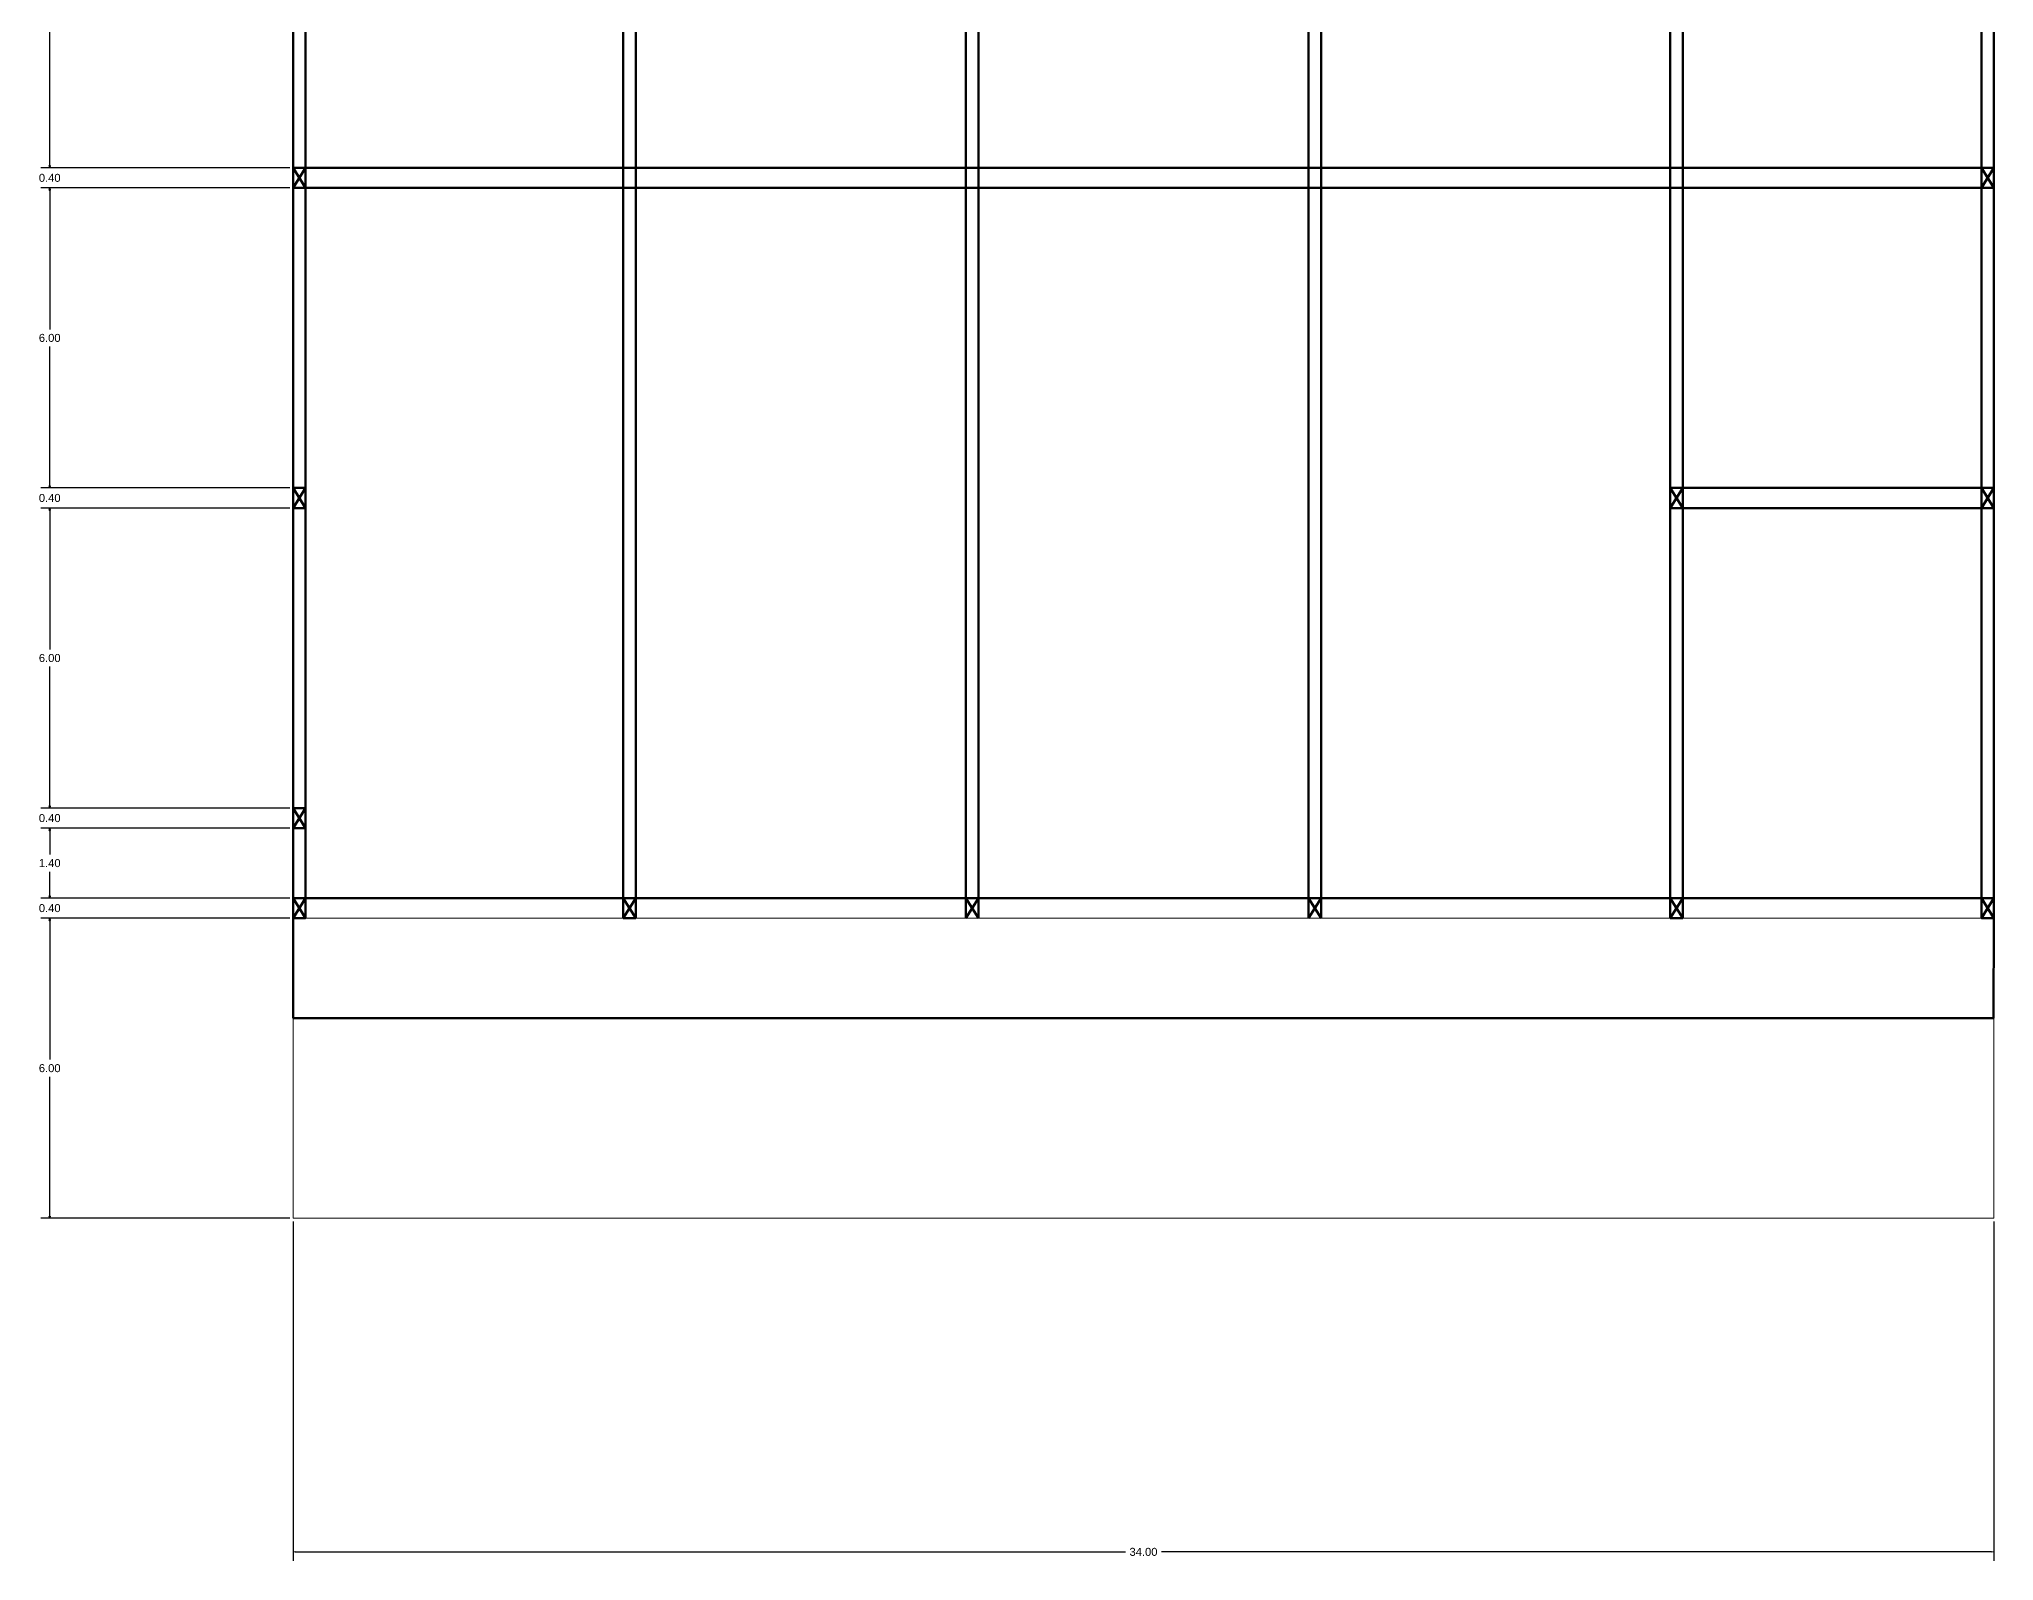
# Model space of a CAD drawing. Header units: metres. Extents: x -1 to 720, y -8 to 179.
# Drawn here: x 411.08 to 450.15, y 107.02 to 137.45 of the extents above; entities that cross this region are included whole.
import ezdxf

# ---------------------------------------------------------------- set-up
doc = ezdxf.new("R2010")
doc.units = ezdxf.units.M
doc.header["$PDMODE"] = 34
doc.layers.add('0-Dimension', color=9, linetype='Continuous')
for name, color, linetype, lineweight in [('A-AREA', 7, 'Continuous', 5), ('A-ROOF', 226, 'Continuous', 53), ('A-WALL', 7, 'Continuous', 60), ('S-BEAM', 1, 'Continuous', 50), ('S-COLS', 1, 'Continuous', 50)]:
    doc.layers.add(name, color=color, linetype=linetype, lineweight=lineweight)
doc.styles.get("Standard").update_dxf_attribs({"font": 'arial.ttf'})
doc.dimstyles.new('DAPC Standard', dxfattribs={"dimtxt": 0.3, "dimasz": 0.18, "dimexe": 0.18, "dimexo": 0.0625, "dimgap": 0.09, "dimtad": 0, "dimtih": 1, "dimtoh": 1, "dimzin": 0, "dimdsep": 46, "dimtxsty": 'Standard', "dimblk": 'CLOSEDBLANK', "dimcen": 0.09, "dimazin": 0, "dimtfac": 1, "dimtofl": 0, "dimtmove": 0, "dimatfit": 3, "dimfxl": 1, "dimtolj": 1, "dimtzin": 0, "dimarcsym": 0})

# ---------------------------------------------------------------- blocks, each defined once
blk = doc.blocks.new('_ClosedBlank')
at = {"color": 0, "linetype": 'ByBlock', "lineweight": -2}
for p, q in [((-1, 0.17), (0, 0)), ((-1, 0.17), (-1, -0.17)), ((0, 0), (-1, -0.17))]:
    blk.add_line(p, q, dxfattribs=at)
blk = doc.blocks.new('*D268')
at = {"layer": '0-Dimension', "color": 0, "lineweight": -2, "transparency": 16777216}
for p, q in [((416.153, 113.812), (416.153, 107.025)), ((450.153, 113.812), (450.153, 107.025)), ((416.198, 107.205), (432.794, 107.205)), ((450.108, 107.205), (433.513, 107.205))]:
    blk.add_line(p, q, dxfattribs=at)
at = {"layer": 'Defpoints', "color": 0, "transparency": 16777216}
for p in [(416.153, 113.875), (450.153, 113.875), (450.153, 107.205)]:
    blk.add_point(p, dxfattribs=at)
at = {"layer": '0-Dimension', "color": 0, "lineweight": -2, "transparency": 16777216, "xscale": 0.045, "yscale": 0.045, "zscale": 0.045, "rotation": 180}
blk.add_blockref('_ClosedBlank', (416.153, 107.205), dxfattribs=at)
at = {"layer": '0-Dimension', "color": 0, "lineweight": -2, "transparency": 16777216, "xscale": 0.045, "yscale": 0.045, "zscale": 0.045}
blk.add_blockref('_ClosedBlank', (450.153, 107.205), dxfattribs=at)
at = {"layer": '0-Dimension', "color": 0, "transparency": 16777216, "insert": (433.153, 107.205), "char_height": 0.16, "attachment_point": 5}
blk.add_mtext('\\A1;34.00', dxfattribs=at)
blk = doc.blocks.new('*D269')
at = {"layer": '0-Dimension', "color": 0, "lineweight": -2, "transparency": 16777216}
for p, q in [((416.091, 119.875), (411.108, 119.875)), ((411.288, 119.83), (411.288, 117.046)), ((411.288, 113.92), (411.288, 116.703)), ((416.091, 113.875), (411.108, 113.875))]:
    blk.add_line(p, q, dxfattribs=at)
at = {"layer": 'Defpoints', "color": 0, "transparency": 16777216}
for p in [(411.288, 119.875), (416.153, 119.875), (416.153, 113.875)]:
    blk.add_point(p, dxfattribs=at)
at = {"layer": '0-Dimension', "color": 0, "lineweight": -2, "transparency": 16777216, "xscale": 0.045, "yscale": 0.045, "zscale": 0.045}
for p, rotation in [((411.288, 119.875), 90), ((411.288, 113.875), 270)]:
    blk.add_blockref('_ClosedBlank', p, dxfattribs=dict(at, rotation=rotation))
at = {"layer": '0-Dimension', "color": 0, "transparency": 16777216, "insert": (411.288, 116.875), "char_height": 0.16, "attachment_point": 5}
blk.add_mtext('\\A1;6.00', dxfattribs=at)
blk = doc.blocks.new('*D270')
at = {"layer": '0-Dimension', "color": 0, "lineweight": -2, "transparency": 16777216}
for p, q in [((411.288, 120.32), (411.288, 120.365)), ((416.091, 120.275), (411.108, 120.275)), ((416.091, 119.875), (411.108, 119.875)), ((411.288, 119.83), (411.288, 119.785))]:
    blk.add_line(p, q, dxfattribs=at)
at = {"layer": 'Defpoints', "color": 0, "transparency": 16777216}
for p in [(411.288, 120.275), (416.153, 120.275), (416.153, 119.875)]:
    blk.add_point(p, dxfattribs=at)
at = {"layer": '0-Dimension', "color": 0, "lineweight": -2, "transparency": 16777216, "xscale": 0.045, "yscale": 0.045, "zscale": 0.045}
for p, rotation in [((411.288, 120.275), 270), ((411.288, 119.875), 90)]:
    blk.add_blockref('_ClosedBlank', p, dxfattribs=dict(at, rotation=rotation))
at = {"layer": '0-Dimension', "color": 0, "transparency": 16777216, "insert": (411.288, 120.075), "char_height": 0.16, "attachment_point": 5}
blk.add_mtext('\\A1;0.40', dxfattribs=at)
blk = doc.blocks.new('*D271')
at = {"layer": '0-Dimension', "color": 0, "lineweight": -2, "transparency": 16777216}
for p, q in [((416.091, 121.675), (411.108, 121.675)), ((411.288, 121.63), (411.288, 121.146)), ((411.288, 120.32), (411.288, 120.803)), ((416.091, 120.275), (411.108, 120.275))]:
    blk.add_line(p, q, dxfattribs=at)
at = {"layer": 'Defpoints', "color": 0, "transparency": 16777216}
for p in [(411.288, 121.675), (416.153, 121.675), (416.153, 120.275)]:
    blk.add_point(p, dxfattribs=at)
at = {"layer": '0-Dimension', "color": 0, "lineweight": -2, "transparency": 16777216, "xscale": 0.045, "yscale": 0.045, "zscale": 0.045}
for p, rotation in [((411.288, 121.675), 90), ((411.288, 120.275), 270)]:
    blk.add_blockref('_ClosedBlank', p, dxfattribs=dict(at, rotation=rotation))
at = {"layer": '0-Dimension', "color": 0, "transparency": 16777216, "insert": (411.288, 120.975), "char_height": 0.16, "attachment_point": 5}
blk.add_mtext('\\A1;1.40', dxfattribs=at)
blk = doc.blocks.new('*D272')
at = {"layer": '0-Dimension', "color": 0, "lineweight": -2, "transparency": 16777216}
for p, q in [((416.091, 122.075), (411.108, 122.075)), ((411.288, 122.12), (411.288, 122.165)), ((416.091, 121.675), (411.108, 121.675)), ((411.288, 121.63), (411.288, 121.585))]:
    blk.add_line(p, q, dxfattribs=at)
at = {"layer": 'Defpoints', "color": 0, "transparency": 16777216}
for p in [(411.288, 122.075), (416.153, 122.075), (416.153, 121.675)]:
    blk.add_point(p, dxfattribs=at)
at = {"layer": '0-Dimension', "color": 0, "lineweight": -2, "transparency": 16777216, "xscale": 0.045, "yscale": 0.045, "zscale": 0.045}
for p, rotation in [((411.288, 122.075), 270), ((411.288, 121.675), 90)]:
    blk.add_blockref('_ClosedBlank', p, dxfattribs=dict(at, rotation=rotation))
at = {"layer": '0-Dimension', "color": 0, "transparency": 16777216, "insert": (411.288, 121.875), "char_height": 0.16, "attachment_point": 5}
blk.add_mtext('\\A1;0.40', dxfattribs=at)
blk = doc.blocks.new('*D273')
at = {"layer": '0-Dimension', "color": 0, "lineweight": -2, "transparency": 16777216}
for p, q in [((416.091, 128.075), (411.108, 128.075)), ((411.288, 128.03), (411.288, 125.246)), ((411.288, 122.12), (411.288, 124.903)), ((416.091, 122.075), (411.108, 122.075))]:
    blk.add_line(p, q, dxfattribs=at)
at = {"layer": 'Defpoints', "color": 0, "transparency": 16777216}
for p in [(411.288, 128.075), (416.153, 128.075), (416.153, 122.075)]:
    blk.add_point(p, dxfattribs=at)
at = {"layer": '0-Dimension', "color": 0, "lineweight": -2, "transparency": 16777216, "xscale": 0.045, "yscale": 0.045, "zscale": 0.045}
for p, rotation in [((411.288, 128.075), 90), ((411.288, 122.075), 270)]:
    blk.add_blockref('_ClosedBlank', p, dxfattribs=dict(at, rotation=rotation))
at = {"layer": '0-Dimension', "color": 0, "transparency": 16777216, "insert": (411.288, 125.075), "char_height": 0.16, "attachment_point": 5}
blk.add_mtext('\\A1;6.00', dxfattribs=at)
blk = doc.blocks.new('*D274')
at = {"layer": '0-Dimension', "color": 0, "lineweight": -2, "transparency": 16777216}
for p, q in [((416.091, 128.475), (411.108, 128.475)), ((411.288, 128.52), (411.288, 128.565)), ((416.091, 128.075), (411.108, 128.075)), ((411.288, 128.03), (411.288, 127.985))]:
    blk.add_line(p, q, dxfattribs=at)
at = {"layer": 'Defpoints', "color": 0, "transparency": 16777216}
for p in [(411.288, 128.475), (416.153, 128.475), (416.153, 128.075)]:
    blk.add_point(p, dxfattribs=at)
at = {"layer": '0-Dimension', "color": 0, "lineweight": -2, "transparency": 16777216, "xscale": 0.045, "yscale": 0.045, "zscale": 0.045}
for p, rotation in [((411.288, 128.475), 270), ((411.288, 128.075), 90)]:
    blk.add_blockref('_ClosedBlank', p, dxfattribs=dict(at, rotation=rotation))
at = {"layer": '0-Dimension', "color": 0, "transparency": 16777216, "insert": (411.288, 128.275), "char_height": 0.16, "attachment_point": 5}
blk.add_mtext('\\A1;0.40', dxfattribs=at)
blk = doc.blocks.new('*D275')
at = {"layer": '0-Dimension', "color": 0, "lineweight": -2, "transparency": 16777216}
for p, q in [((416.091, 134.475), (411.108, 134.475)), ((411.288, 134.43), (411.288, 131.646)), ((411.288, 128.52), (411.288, 131.303)), ((416.091, 128.475), (411.108, 128.475))]:
    blk.add_line(p, q, dxfattribs=at)
at = {"layer": 'Defpoints', "color": 0, "transparency": 16777216}
for p in [(411.288, 134.475), (416.153, 134.475), (416.153, 128.475)]:
    blk.add_point(p, dxfattribs=at)
at = {"layer": '0-Dimension', "color": 0, "lineweight": -2, "transparency": 16777216, "xscale": 0.045, "yscale": 0.045, "zscale": 0.045}
for p, rotation in [((411.288, 134.475), 90), ((411.288, 128.475), 270)]:
    blk.add_blockref('_ClosedBlank', p, dxfattribs=dict(at, rotation=rotation))
at = {"layer": '0-Dimension', "color": 0, "transparency": 16777216, "insert": (411.288, 131.475), "char_height": 0.16, "attachment_point": 5}
blk.add_mtext('\\A1;6.00', dxfattribs=at)
blk = doc.blocks.new('*D276')
at = {"layer": '0-Dimension', "color": 0, "lineweight": -2, "transparency": 16777216}
for p, q in [((416.091, 134.875), (411.108, 134.875)), ((411.288, 134.92), (411.288, 134.965)), ((416.091, 134.475), (411.108, 134.475)), ((411.288, 134.43), (411.288, 134.385))]:
    blk.add_line(p, q, dxfattribs=at)
at = {"layer": 'Defpoints', "color": 0, "transparency": 16777216}
for p in [(411.288, 134.875), (416.153, 134.875), (416.153, 134.475)]:
    blk.add_point(p, dxfattribs=at)
at = {"layer": '0-Dimension', "color": 0, "lineweight": -2, "transparency": 16777216, "xscale": 0.045, "yscale": 0.045, "zscale": 0.045}
for p, rotation in [((411.288, 134.875), 270), ((411.288, 134.475), 90)]:
    blk.add_blockref('_ClosedBlank', p, dxfattribs=dict(at, rotation=rotation))
at = {"layer": '0-Dimension', "color": 0, "transparency": 16777216, "insert": (411.288, 134.675), "char_height": 0.16, "attachment_point": 5}
blk.add_mtext('\\A1;0.40', dxfattribs=at)
blk = doc.blocks.new('*D277')
at = {"layer": '0-Dimension', "color": 0, "lineweight": -2, "transparency": 16777216}
for p, q in [((416.091, 140.875), (411.108, 140.875)), ((411.288, 140.83), (411.288, 138.046)), ((411.288, 134.92), (411.288, 137.703)), ((416.091, 134.875), (411.108, 134.875))]:
    blk.add_line(p, q, dxfattribs=at)
at = {"layer": 'Defpoints', "color": 0, "transparency": 16777216}
for p in [(411.288, 140.875), (416.153, 140.875), (416.153, 134.875)]:
    blk.add_point(p, dxfattribs=at)
at = {"layer": '0-Dimension', "color": 0, "lineweight": -2, "transparency": 16777216, "xscale": 0.045, "yscale": 0.045, "zscale": 0.045}
for p, rotation in [((411.288, 140.875), 90), ((411.288, 134.875), 270)]:
    blk.add_blockref('_ClosedBlank', p, dxfattribs=dict(at, rotation=rotation))
at = {"layer": '0-Dimension', "color": 0, "transparency": 16777216, "insert": (411.288, 137.875), "char_height": 0.16, "attachment_point": 5}
blk.add_mtext('\\A1;6.00', dxfattribs=at)

msp = doc.modelspace()

# ---------------------------------------------------------------- linework, layer by layer
at = {"layer": 'A-AREA'}
for p, q in [((416.153, 119.875), (416.153, 167.875)), ((450.153, 113.875), (450.153, 167.875)), ((450.153, 119.875), (416.153, 119.875)), ((450.153, 119.875), (450.147, 117.875)), ((450.153, 113.875), (450.153, 119.875)), ((416.153, 113.875), (416.153, 117.875)), ((416.153, 113.875), (450.153, 113.875))]:
    msp.add_line(p, q, dxfattribs=at)
at = {"layer": 'A-ROOF'}
for p, q in [((450.153, 119.875), (450.147, 117.875)), ((450.153, 119.875), (450.153, 119.875)), ((416.153, 117.875), (416.153, 117.875)), ((450.147, 117.875), (416.153, 117.875)), ((416.153, 117.875), (416.553, 117.875)), ((450.147, 117.875), (449.747, 117.875))]:
    msp.add_line(p, q, dxfattribs=at)
at = {"layer": 'A-WALL'}
msp.add_line((416.153, 119.875), (416.153, 117.875), dxfattribs=at)
at = {"layer": 'S-BEAM'}
for p, q in [((416.153, 155.875), (416.153, 119.875)), ((422.753, 120.275), (422.753, 155.875)), ((429.603, 120.275), (429.603, 155.875)), ((436.453, 120.275), (436.453, 155.875)), ((450.153, 119.875), (450.153, 155.875)), ((416.403, 155.475), (416.403, 119.875)), ((423.003, 155.475), (423.003, 120.275)), ((429.853, 155.475), (429.853, 120.275)), ((436.703, 155.475), (436.703, 120.275)), ((449.903, 119.875), (449.903, 155.475)), ((416.153, 134.875), (450.153, 134.875)), ((450.153, 134.875), (450.153, 134.475)), ((450.153, 134.475), (416.153, 134.475)), ((443.933, 128.475), (450.153, 128.475)), ((450.153, 128.475), (450.153, 128.075)), ((450.153, 128.075), (443.683, 128.075)), ((416.403, 119.875), (416.403, 120.275)), ((416.403, 119.875), (416.403, 120.275)), ((416.403, 120.275), (449.903, 120.275)), ((423.003, 120.275), (422.753, 120.275)), ((416.153, 119.875), (416.403, 119.875)), ((450.153, 119.875), (449.903, 119.875)), ((450.149, 118.475), (450.153, 118.475)), ((416.153, 117.875), (416.153, 117.875))]:
    msp.add_line(p, q, dxfattribs=at)
at = {"layer": 'S-COLS'}
for p, q in [((443.683, 155.875), (443.683, 119.875)), ((443.933, 155.475), (443.933, 119.875)), ((416.153, 134.875), (416.403, 134.875)), ((416.403, 134.875), (416.403, 134.475)), ((449.903, 134.875), (450.153, 134.875)), ((416.153, 128.475), (416.403, 128.475)), ((416.403, 128.475), (416.403, 128.075)), ((443.683, 128.475), (443.933, 128.475)), ((449.903, 128.475), (450.153, 128.475)), ((416.153, 122.075), (416.403, 122.075)), ((416.403, 122.075), (416.403, 121.675)), ((416.153, 120.275), (416.153, 119.875)), ((416.153, 120.275), (416.403, 120.275)), ((416.153, 119.875), (416.153, 120.275)), ((416.153, 120.275), (416.403, 120.275)), ((416.403, 119.875), (416.403, 120.275)), ((423.003, 120.275), (422.753, 120.275)), ((423.003, 120.275), (422.753, 119.875)), ((422.753, 120.275), (423.003, 119.875)), ((422.753, 120.275), (422.753, 119.875)), ((423.003, 119.875), (423.003, 120.275)), ((429.853, 120.275), (429.603, 120.275)), ((429.853, 120.275), (429.603, 119.875)), ((429.603, 120.275), (429.853, 119.875)), ((429.603, 120.275), (429.603, 119.875)), ((429.853, 119.875), (429.853, 120.275)), ((436.703, 120.275), (436.453, 120.275)), ((436.703, 120.275), (436.453, 119.875)), ((436.453, 120.275), (436.703, 119.875)), ((436.453, 120.275), (436.453, 119.875)), ((436.703, 119.875), (436.703, 120.275)), ((443.553, 120.275), (443.303, 120.275)), ((443.683, 120.275), (443.933, 120.275)), ((449.903, 120.275), (450.153, 120.275)), ((449.903, 119.875), (449.903, 120.275)), ((449.903, 120.275), (450.153, 120.275)), ((450.153, 119.875), (450.153, 120.275)), ((422.753, 119.875), (423.003, 119.875))]:
    msp.add_line(p, q, dxfattribs=at)
for points in [[(416.403, 134.475), (416.153, 134.475), (416.153, 134.875), (416.403, 134.475), (416.153, 134.475), (416.403, 134.875)], [(450.153, 134.475), (449.903, 134.475), (449.903, 134.875), (450.153, 134.475), (449.903, 134.475), (450.153, 134.875)], [(416.403, 128.075), (416.153, 128.075), (416.153, 128.475), (416.403, 128.075), (416.153, 128.075), (416.403, 128.475)], [(443.933, 128.075), (443.683, 128.075), (443.683, 128.475), (443.933, 128.075), (443.683, 128.075), (443.933, 128.475)], [(450.153, 128.075), (449.903, 128.075), (449.903, 128.475), (450.153, 128.075), (449.903, 128.075), (450.153, 128.475)], [(416.403, 121.675), (416.153, 121.675), (416.153, 122.075), (416.403, 121.675), (416.153, 121.675), (416.403, 122.075)], [(416.403, 119.875), (416.153, 119.875), (416.153, 120.275), (416.403, 119.875), (416.153, 119.875), (416.403, 120.275)], [(443.933, 119.875), (443.683, 119.875), (443.683, 120.275), (443.933, 119.875), (443.683, 119.875), (443.933, 120.275)], [(450.153, 119.875), (449.903, 119.875), (449.903, 120.275), (450.153, 119.875), (449.903, 119.875), (450.153, 120.275)]]:
    msp.add_lwpolyline(points, dxfattribs=at)

# ---------------------------------------------------------------- dimensions: what is measured, and where the dimension line sits
at = {"layer": '0-Dimension'}
for base, p1, p2, override, picture, middle in [((411.288, 140.875), (416.153, 134.875), (416.153, 140.875), {"dimtxt": 0.16, "dimasz": 0.045, "dimtmove": 1}, '*D277', (411.288, 137.875)), ((411.288, 134.875), (416.153, 134.475), (416.153, 134.875), {"dimtxt": 0.16, "dimasz": 0.045, "dimtmove": 1}, '*D276', (411.288, 134.675)), ((411.288, 134.475), (416.153, 128.475), (416.153, 134.475), {"dimtxt": 0.16, "dimasz": 0.045, "dimtmove": 1}, '*D275', (411.288, 131.475)), ((411.288, 128.475), (416.153, 128.075), (416.153, 128.475), {"dimtxt": 0.16, "dimasz": 0.045, "dimtmove": 1}, '*D274', (411.288, 128.275)), ((411.288, 128.075), (416.153, 122.075), (416.153, 128.075), {"dimtxt": 0.16, "dimasz": 0.045, "dimtmove": 1}, '*D273', (411.288, 125.075)), ((411.288, 122.075), (416.153, 121.675), (416.153, 122.075), {"dimtxt": 0.16, "dimasz": 0.045, "dimtmove": 1}, '*D272', (411.288, 121.875)), ((411.288, 121.675), (416.153, 120.275), (416.153, 121.675), {"dimtxt": 0.16, "dimasz": 0.045, "dimtmove": 1}, '*D271', (411.288, 120.975)), ((411.288, 120.275), (416.153, 119.875), (416.153, 120.275), {"dimtxt": 0.16, "dimasz": 0.045, "dimtmove": 1}, '*D270', (411.288, 120.075)), ((411.288, 119.875), (416.153, 113.875), (416.153, 119.875), {"dimtxt": 0.16, "dimasz": 0.045}, '*D269', (411.288, 116.875))]:
    dim = msp.add_linear_dim(base=base, p1=p1, p2=p2, angle=90, dimstyle='DAPC Standard', override=override, dxfattribs=at)
    dim.commit()
    dim.dimension.update_dxf_attribs({"geometry": picture, "text_midpoint": middle})
dim = msp.add_linear_dim(base=(450.153, 107.205), p1=(416.153, 113.875), p2=(450.153, 113.875), dimstyle='DAPC Standard', override={"dimtxt": 0.16, "dimasz": 0.045}, dxfattribs=at)
dim.commit()
dim.dimension.update_dxf_attribs({"geometry": '*D268', "text_midpoint": (433.153, 107.205)})

doc.saveas('drawing.dxf')
